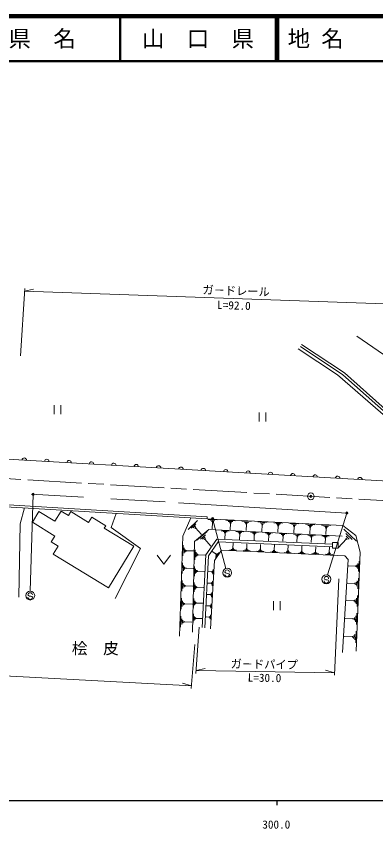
# Model space of a CAD drawing. Units: millimetres at full size, sheet at 1:1000; details may follow other scales. Extents: x 40000 to 680000, y 20000 to 380000.
# Drawn here: x 309841 to 390031, y 198715 to 380000 of the extents above; entities that cross this region are included whole.
import ezdxf
from ezdxf.enums import TextEntityAlignment as Align

# ---------------------------------------------------------------- set-up
doc = ezdxf.new("R2010")
doc.units = ezdxf.units.MM
doc.header["$LTSCALE"] = 1000
doc.header["$PDMODE"] = 32
doc.header["$PDSIZE"] = 500
doc.linetypes.add('CHAIN', pattern=[18.5, 12, -1.5, 3.5, -1.5])
for name, color, linetype, lineweight in [('M-BGD', 7, 'Continuous', 13), ('M-BMK', 2, 'CHAIN', 13), ('M-BMK-SRVR', 3, 'Continuous', 13), ('M-TTL', 2, 'Continuous', 140), ('M-TTL-BAND', 7, 'Continuous', 25), ('M-TTL-LINE', 7, 'Continuous', 50), ('M-TTL-TXT', 7, 'Continuous', 13)]:
    doc.layers.add(name, color=color, linetype=linetype, lineweight=lineweight)
doc.styles.add('@ＭＳ ゴシック', font='')
doc.styles.add('ＭＳ ゴシック', font='')
doc.styles.get('@ＭＳ ゴシック').set_extended_font_data('@MS Gothic')
doc.styles.get('ＭＳ ゴシック').set_extended_font_data('MS Gothic')

msp = doc.modelspace()

# ---------------------------------------------------------------- linework, layer by layer
at = {"layer": 'M-BGD'}
for p, q in [((311734, 319244), (310791, 304224)), ((311697, 318647), (313714, 319117)), ((311697, 318647), (403245, 315480)), ((385837, 308589), (400319, 298661)), ((318309, 293204), (318309, 291204)), ((319809, 291204), (319809, 293204)), ((364045, 291602), (364045, 289602)), ((365545, 289602), (365545, 291602)), ((400987, 275760), (306574, 281246)), ((313622, 273345), (312911, 251751)), ((313152, 273371), (324839, 272715)), ((330928, 272316), (343056, 271621)), ((346046, 271452), (383576, 269163)), ((314903, 269496), (313434, 267085)), ((314903, 269496), (318478, 267317)), ((319875, 269608), (318478, 267317)), ((319875, 269608), (321496, 268620)), ((322015, 269472), (321496, 268620)), ((322015, 269472), (325976, 267058)), ((352435, 268343), (352405, 267844)), ((383576, 269163), (379256, 255358)), ((313434, 267085), (318447, 264030)), ((326676, 268206), (325976, 267058)), ((326676, 268206), (329798, 266303)), ((348153, 265512), (350254, 267468)), ((348874, 265791), (349925, 266769)), ((352639, 267725), (354691, 267623)), ((353142, 267494), (354168, 267444)), ((353388, 267276), (353901, 267251)), ((353507, 267065), (353763, 267052)), ((353635, 267059), (353564, 265622)), ((353636, 267934), (356597, 256789)), ((356627, 267524), (358679, 267422)), ((357129, 267293), (358155, 267242)), ((357376, 267075), (357889, 267050)), ((357494, 266864), (357750, 266851)), ((357622, 266857), (357551, 265421)), ((360175, 267348), (362230, 267247)), ((360679, 267117), (361706, 267067)), ((360925, 266899), (361439, 266874)), ((361044, 266688), (361301, 266675)), ((361172, 266681), (361101, 265243)), ((363727, 267173), (365784, 267071)), ((364231, 266942), (365260, 266891)), ((364478, 266723), (364992, 266698)), ((364596, 266511), (364854, 266498)), ((364725, 266505), (364654, 265065)), ((367281, 266997), (369341, 266895)), ((367786, 266766), (368816, 266715)), ((368033, 266547), (368548, 266521)), ((370838, 266821), (372901, 266719)), ((371343, 266590), (372375, 266539)), ((374398, 266645), (376463, 266543)), ((329798, 266303), (329469, 265763)), ((329469, 265763), (336068, 261742)), ((349332, 265826), (349857, 266315)), ((349659, 265738), (349922, 265982)), ((349790, 265860), (351159, 264389)), ((350132, 263069), (352454, 265048)), ((355571, 265220), (357338, 265131)), ((356004, 265021), (356888, 264977)), ((356216, 264834), (356658, 264811)), ((358848, 265056), (360591, 264968)), ((359275, 264859), (360147, 264816)), ((362101, 264892), (363821, 264806)), ((362522, 264699), (363382, 264656)), ((365330, 264730), (367026, 264645)), ((368152, 266335), (368409, 266322)), ((368281, 266328), (368209, 264886)), ((371591, 266371), (372107, 266345)), ((371710, 266158), (371968, 266145)), ((371839, 266151), (371767, 264707)), ((374904, 266413), (375937, 266362)), ((375152, 266194), (375668, 266168)), ((375271, 265981), (375529, 265968)), ((375400, 265975), (375328, 264529)), ((377960, 266469), (380029, 266367)), ((378467, 266237), (379501, 266186)), ((378716, 266017), (379233, 265992)), ((378835, 265804), (379093, 265791)), ((378964, 265798), (378892, 264350)), ((382905, 265542), (385707, 262910)), ((318447, 264030), (317660, 262740)), ((350911, 263332), (352072, 264321)), ((351399, 263347), (351979, 263842)), ((351742, 263238), (352032, 263486)), ((351887, 263362), (353272, 261737)), ((356318, 264651), (356539, 264640)), ((356428, 264646), (356366, 263409)), ((359484, 264674), (359920, 264652)), ((359585, 264494), (359802, 264484)), ((359693, 264489), (359632, 263269)), ((362729, 264516), (363159, 264494)), ((362828, 264339), (363042, 264328)), ((362935, 264333), (362875, 263130)), ((365746, 264539), (366594, 264497)), ((365949, 264359), (366373, 264338)), ((366047, 264184), (366259, 264174)), ((366153, 264179), (366093, 262992)), ((368536, 264569), (370209, 264485)), ((368946, 264381), (369782, 264339)), ((369146, 264203), (369565, 264182)), ((369243, 264031), (369452, 264020)), ((369347, 264025), (369288, 262855)), ((371718, 264409), (373368, 264327)), ((372122, 264224), (372947, 264182)), ((372320, 264049), (372733, 264028)), ((372415, 263878), (372621, 263868)), ((372518, 263873), (372460, 262719)), ((374877, 264251), (376504, 264169)), ((375276, 264068), (376089, 264027)), ((375471, 263895), (375877, 263875)), ((375564, 263727), (375768, 263717)), ((375666, 263722), (375609, 262584)), ((378013, 264093), (379617, 264013)), ((378406, 263913), (379208, 263873)), ((378598, 263743), (378999, 263722)), ((378691, 263577), (378891, 263567)), ((378791, 263572), (378734, 262450)), ((383517, 263385), (381675, 261423)), ((383341, 263550), (383692, 263221)), ((383342, 264604), (384744, 263288)), ((383429, 263994), (384130, 263336)), ((317660, 262740), (319208, 261797)), ((319208, 261797), (318101, 259981)), ((336068, 261742), (330420, 252474)), ((347007, 259584), (347088, 261958)), ((347265, 260169), (347305, 261356)), ((347512, 260458), (347533, 261052)), ((358370, 261176), (357982, 261194)), ((358280, 261336), (358086, 261345)), ((358183, 261340), (358231, 262428)), ((361427, 261042), (361038, 261059)), ((361337, 261202), (361142, 261211)), ((361240, 261206), (361288, 262297)), ((364398, 261068), (364203, 261076)), ((364300, 261072), (364349, 262166)), ((367365, 260938), (367414, 262034)), ((370435, 260803), (370483, 261903)), ((373508, 260668), (373557, 261771)), ((376586, 260533), (376635, 261639)), ((379668, 260398), (379717, 261507)), ((380406, 262589), (380396, 261348)), ((380396, 261348), (381614, 261338)), ((380406, 262589), (381625, 262578)), ((381625, 262578), (381614, 261338)), ((318101, 259981), (330420, 252474)), ((341256, 259729), (342756, 257729)), ((342756, 257729), (344256, 259729)), ((347755, 260598), (347765, 260895)), ((347760, 260747), (349422, 260690)), ((349673, 258721), (349729, 260978)), ((349913, 259279), (349941, 260408)), ((350146, 259556), (350160, 260120)), ((350375, 259691), (350382, 259974)), ((350378, 259832), (351959, 259793)), ((354361, 260024), (353557, 260585)), ((355106, 260358), (354305, 259210)), ((354411, 260096), (354311, 259952)), ((354576, 260088), (354376, 259800)), ((354791, 260151), (354391, 259577)), ((358939, 260840), (357385, 260909)), ((358558, 261012), (357781, 261047)), ((361998, 260704), (360440, 260773)), ((361615, 260878), (360836, 260912)), ((365061, 260569), (363499, 260638)), ((364677, 260742), (363896, 260777)), ((364489, 260907), (364098, 260925)), ((368128, 260433), (366561, 260503)), ((367743, 260607), (366960, 260642)), ((367554, 260772), (367163, 260790)), ((367463, 260933), (367268, 260942)), ((371199, 260297), (369629, 260367)), ((370813, 260472), (370028, 260506)), ((370624, 260637), (370231, 260655)), ((370533, 260799), (370337, 260808)), ((374275, 260161), (372700, 260231)), ((373888, 260336), (373100, 260371)), ((373698, 260502), (373304, 260520)), ((373607, 260664), (373410, 260673)), ((377354, 260025), (375775, 260095)), ((376967, 260200), (376177, 260235)), ((376776, 260367), (376381, 260384)), ((376684, 260529), (376487, 260538)), ((380438, 259888), (378855, 259958)), ((380049, 260064), (379258, 260099)), ((379858, 260231), (379463, 260249)), ((379767, 260394), (379569, 260403)), ((346874, 255658), (346956, 258067)), ((347135, 256252), (347176, 257457)), ((383853, 258753), (382629, 238043)), ((385567, 257448), (385555, 257155)), ((385807, 257585), (385783, 256999)), ((386053, 257868), (386005, 256697)), ((386311, 258444), (386216, 256102)), ((347387, 256545), (347407, 257147)), ((347633, 256687), (347643, 256989)), ((347638, 256838), (349324, 256781)), ((349582, 255095), (349636, 257265)), ((349813, 255632), (349840, 256717)), ((350037, 255898), (350050, 256440)), ((350257, 256028), (350264, 256299)), ((350260, 256164), (351779, 256126)), ((353420, 256039), (352678, 256082)), ((353424, 256105), (353416, 255973)), ((353533, 256165), (353518, 255900)), ((353647, 256292), (353616, 255762)), ((353768, 256550), (353707, 255491)), ((356493, 255844), (356393, 255962)), ((356738, 255705), (356493, 255844)), ((357038, 255703), (356738, 255705)), ((357283, 255591), (357038, 255703)), ((385561, 257302), (383922, 257369)), ((346740, 251697), (346823, 254141)), ((353620, 253982), (353560, 252945)), ((357389, 255454), (357283, 255591)), ((378625, 254396), (378526, 254514)), ((378870, 254256), (378625, 254396)), ((379171, 254254), (378870, 254256)), ((379416, 254142), (379171, 254254)), ((379522, 254006), (379416, 254142)), ((381814, 254512), (380799, 232956)), ((385890, 254045), (385841, 252839)), ((386156, 254639), (386058, 252226)), ((347005, 252299), (347046, 253522)), ((347260, 252597), (347280, 253208)), ((347509, 252741), (347520, 253047)), ((347514, 252894), (349226, 252836)), ((349494, 251554), (349546, 253638)), ((349715, 252070), (349741, 253112)), ((349930, 252325), (349943, 252846)), ((350142, 252450), (350148, 252711)), ((350145, 252580), (351604, 252544)), ((353279, 253482), (352553, 253524)), ((353282, 253547), (353275, 253417)), ((353390, 253605), (353375, 253346)), ((353501, 253729), (353471, 253211)), ((385383, 253462), (383695, 253531)), ((385389, 253613), (385377, 253311)), ((385637, 253754), (385612, 253151)), ((312550, 250762), (312450, 250880)), ((312795, 250623), (312550, 250762)), ((313095, 250621), (312795, 250623)), ((313341, 250509), (313095, 250621)), ((313446, 250373), (313341, 250509)), ((346604, 247700), (346688, 250180)), ((353139, 250947), (352429, 250988)), ((353143, 251010), (353135, 250884)), ((353248, 251068), (353233, 250814)), ((353356, 251189), (353327, 250682)), ((353473, 251437), (353414, 250422)), ((385998, 250763), (385897, 248280)), ((346873, 248311), (346915, 249551)), ((347131, 248613), (347153, 249233)), ((347385, 248759), (347395, 249069)), ((347390, 248914), (349126, 248855)), ((349407, 248096), (349457, 250096)), ((349620, 248591), (349645, 249591)), ((349826, 248836), (349839, 249336)), ((350029, 248956), (350035, 249206)), ((350032, 249081), (351433, 249046)), ((353000, 248435), (352306, 248475)), ((353004, 248497), (352997, 248373)), ((353107, 248553), (353092, 248305)), ((353213, 248671), (353185, 248175)), ((353327, 248914), (353269, 247921)), ((367212, 249473), (367212, 247473)), ((368712, 247473), (368712, 249473)), ((385202, 249552), (383464, 249623)), ((385209, 249707), (385196, 249397)), ((385463, 249852), (385438, 249231)), ((385724, 250153), (385674, 248911)), ((349323, 244718), (349371, 246637)), ((385837, 246817), (385733, 244261)), ((346467, 243667), (346552, 246183)), ((346740, 244287), (346783, 245545)), ((347002, 244593), (347024, 245222)), ((347259, 244742), (347270, 245056)), ((347264, 244899), (349026, 244839)), ((349527, 245193), (349551, 246152)), ((349724, 245428), (349736, 245908)), ((349919, 245543), (349925, 245783)), ((349922, 245663), (351266, 245630)), ((352863, 245945), (352184, 245984)), ((352867, 246005), (352860, 245884)), ((352967, 246060), (352953, 245818)), ((353071, 246176), (353043, 245691)), ((353182, 246413), (353126, 245443)), ((385018, 245570), (383229, 245643)), ((385025, 245730), (385012, 245411)), ((385287, 245879), (385261, 245240)), ((385556, 246189), (385504, 244910)), ((349930, 233342), (350625, 243729)), ((384831, 241516), (382989, 241591)), ((384837, 241680), (384824, 241351)), ((385107, 241834), (385080, 241176)), ((385384, 242152), (385330, 240837)), ((385674, 242799), (385566, 240168)), ((348908, 230584), (186725, 239364)), ((349686, 239800), (348858, 229985)), ((349974, 233991), (351982, 234499)), ((380825, 233519), (349974, 233991)), ((380825, 233519), (378834, 234089)), ((348908, 230584), (346940, 231230))]:
    msp.add_line(p, q, dxfattribs=at)
for points in [[(402046, 276720), (404807, 281033), (383027, 300417), (373500, 306761)], [(372711, 305811), (381528, 299981), (403009, 281300), (403009, 280766), (400955, 277308)], [(373223, 306345), (382720, 300021), (404156, 280943), (401840, 277326)], [(187974, 277429), (252464, 273846), (352405, 267844)], [(187984, 277930), (252493, 274345), (352435, 268343)], [(311689, 270289), (310748, 266720), (310447, 250389)], [(332134, 269061), (330981, 265938), (337577, 261264), (331919, 250058)], [(348775, 268062), (347008, 264020), (346251, 241720)], [(352405, 267844), (382692, 266386), (385579, 264155), (386543, 260458), (385643, 238360)], [(349120, 242595), (349626, 262834), (352767, 265511), (382554, 264016)], [(351316, 243602), (352111, 259829), (354572, 263336), (380417, 262227)], [(351916, 243572), (352701, 259626), (354875, 262722), (380398, 261628)], [(353155, 243336), (354034, 258559), (355623, 260837), (383126, 259619), (383853, 258753)]]:
    msp.add_lwpolyline(points, dxfattribs=at)
for centre, radius in [((313622, 273345), 250), ((313622, 273345), 200), ((313622, 273345), 150), ((313622, 273345), 100), ((313622, 273345), 50), ((313622, 273345), 20), ((383576, 269163), 250), ((383576, 269163), 200), ((383576, 269163), 150), ((383576, 269163), 100), ((383576, 269163), 50), ((383576, 269163), 20), ((353636, 267934), 250), ((353636, 267934), 200), ((353636, 267934), 150), ((353636, 267934), 100), ((353636, 267934), 50), ((353636, 267934), 20), ((356892, 255833), 1000), ((379025, 254385), 1000), ((312949, 250752), 1000)]:
    msp.add_circle(centre, radius, dxfattribs=at)
for centre, start, end in [((311638, 280952), 356.67418, 176.67418), ((316630, 280662), 356.67418, 176.67418), ((321621, 280372), 356.67418, 176.67418), ((326613, 280082), 356.67418, 176.67418), ((331605, 279792), 356.67418, 176.67418), ((336596, 279501), 356.67418, 176.67418), ((341588, 279211), 356.67418, 176.67418), ((346579, 278921), 356.67418, 176.67418), ((351571, 278631), 356.67418, 176.67418), ((356562, 278341), 356.67418, 176.67418), ((361554, 278051), 356.67418, 176.67418), ((366546, 277761), 356.67418, 176.67418), ((371537, 277471), 356.67418, 176.67418), ((376529, 277181), 356.67418, 176.67418), ((381520, 276891), 356.67418, 176.67418), ((386512, 276601), 356.67418, 176.67418), ((356893, 255958), 359.55488, 179.55488), ((356889, 255458), 179.55488, 359.55488), ((379022, 254010), 179.55488, 359.55488), ((379026, 254510), 359.55488, 179.55488), ((312946, 250377), 179.55488, 359.55488), ((312950, 250877), 359.55488, 179.55488)]:
    msp.add_arc(centre, 500, start, end, dxfattribs=at)
for p in [(313622, 273345), (375548, 272882), (383576, 269163), (353636, 267934)]:
    msp.add_point(p, dxfattribs=at)
at = {"layer": 'M-BMK'}
msp.add_lwpolyline([(75692, 291973), (175486, 285168), (275452, 278703), (398611, 271541)], dxfattribs=at)
at = {"layer": 'M-BMK-SRVR'}
msp.add_circle((375548, 272882), 750, dxfattribs=at)
at = {"layer": 'M-TTL'}
msp.add_line((680000, 380000), (40000, 380000), dxfattribs=at)
at = {"layer": 'M-TTL-BAND'}
for p, q in [((40000, 205000), (579000, 205000)), ((368000, 205000), (368000, 204000))]:
    msp.add_line(p, q, dxfattribs=at)
at = {"layer": 'M-TTL-LINE'}
for p, q in [((333000, 380000), (333000, 370000)), ((367750, 380000), (367750, 370000)), ((368250, 380000), (368250, 370000)), ((40000, 370000), (680000, 370000))]:
    msp.add_line(p, q, dxfattribs=at)

# ---------------------------------------------------------------- texts
at = {"layer": 'M-BGD'}
for s, rotation, style, p in [('ガ－ドレール', 358.019, 'ＭＳ ゴシック', (358838, 317264)), ('L=92.0', 358.019, '@ＭＳ ゴシック', (358352, 314023)), ('ガ－ドパイプ', 359.124, 'ＭＳ ゴシック', (365134, 233932)), ('L=30.0', 359.124, '@ＭＳ ゴシック', (365195, 230930))]:
    msp.add_text(s, height=1833, rotation=rotation, dxfattribs=dict(at, style=style)).set_placement(p, align=Align.BOTTOM_CENTER)
at = {"layer": 'M-BGD', "style": 'ＭＳ ゴシック'}
msp.add_text('桧\u3000皮', height=2566, dxfattribs=at).set_placement((327463, 238957), align=Align.MIDDLE_CENTER)
at = {"layer": 'M-TTL-BAND', "style": 'ＭＳ ゴシック'}
msp.add_text('300.0', height=1833, dxfattribs=at).set_placement((367844, 198195), align=Align.BOTTOM_CENTER)
at = {"layer": 'M-TTL-TXT', "style": 'ＭＳ ゴシック'}
for s, p in [('県\u3000名', (315625, 375000)), ('山\u3000口\u3000県', (350375, 375000))]:
    msp.add_text(s, height=3666, dxfattribs=at).set_placement(p, align=Align.MIDDLE_CENTER)
msp.add_text('地 名', height=3666, dxfattribs=at).set_placement((370380, 375000), align=Align.MIDDLE_LEFT)

doc.saveas('drawing.dxf')
